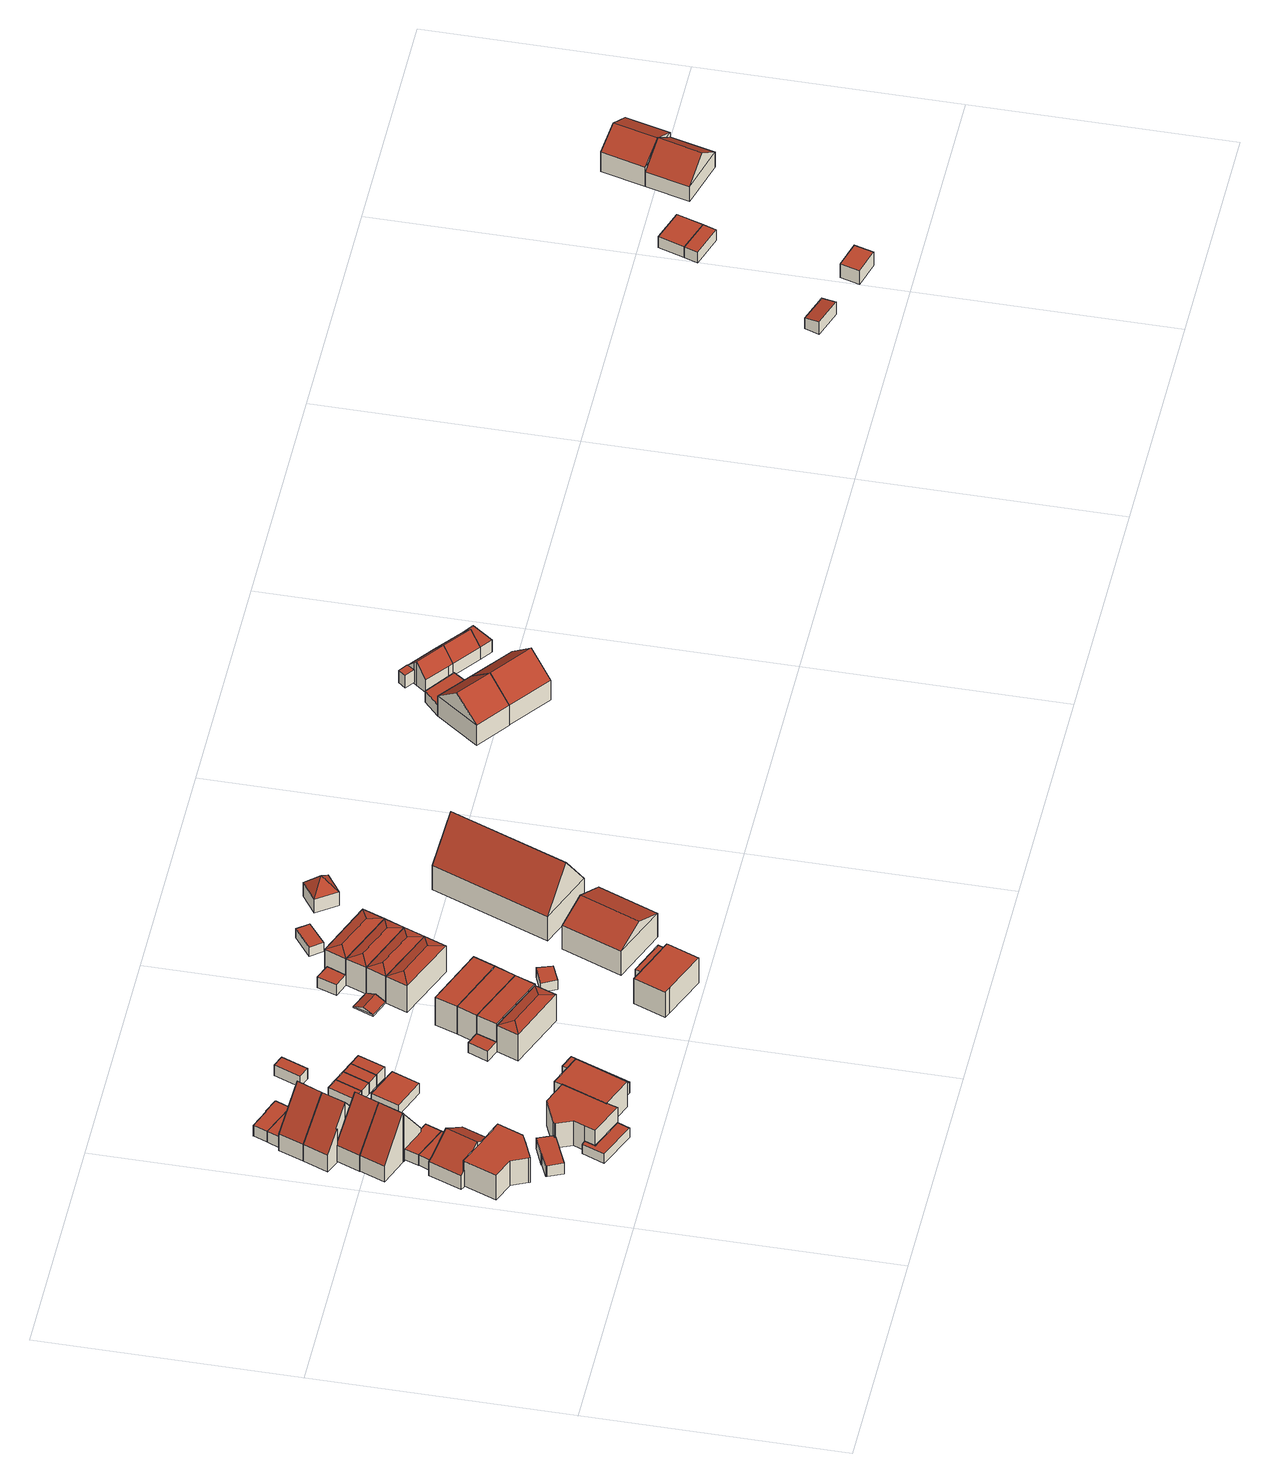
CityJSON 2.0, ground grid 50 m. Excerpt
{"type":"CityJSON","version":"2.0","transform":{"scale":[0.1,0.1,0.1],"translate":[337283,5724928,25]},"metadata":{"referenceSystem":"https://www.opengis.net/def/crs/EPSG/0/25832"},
"CityObjects":{
"building1":{"type":"Building","attributes":{"Geometrietyp2DReferenz":"3000","Gemeindeschluessel":"05170048","function":"31001_1010","roofType":"1000","measuredHeight":6.02},"address":[{"country":"Germany","locality":"Wesel","thoroughfareNumber":"20","thoroughfareName":"Lippeblick"}],"geometry":[{"type":"Solid","lod":"2","boundaries":[[[[0,1,2,3]],[[4,5,1,0]],[[6,7,5,4]],[[8,9,7,6]],[[10,11,9,8]],[[12,13,11,10]],[[14,15,13,12]],[[16,17,15,14]],[[18,19,17,16]],[[20,21,19,18]],[[3,2,21,20]],[[18,16,14,12,10,8,6,4,0,3,20]],[[1,5,7,9,11,13,15,17,19,21,2]]]],"semantics":{"surfaces":[{"type":"WallSurface"},{"type":"RoofSurface"},{"type":"GroundSurface"}],"values":[[0,0,0,0,0,0,0,0,0,0,0,1,2]]}}]},
"building2":{"type":"Building","attributes":{"Geometrietyp2DReferenz":"3000","Gemeindeschluessel":"05170048","function":"31001_2463","roofType":"1000","measuredHeight":2.65},"address":[{"country":"Germany","locality":"Wesel","thoroughfareNumber":"22","thoroughfareName":"Lippeblick"}],"geometry":[{"type":"Solid","lod":"2","boundaries":[[[[22,23,24,25]],[[26,27,23,22]],[[28,29,27,26]],[[30,31,29,28]],[[32,33,31,30]],[[34,35,33,32]],[[36,37,35,34]],[[38,39,37,36]],[[25,24,39,38]],[[36,34,32,30,28,26,22,25,38]],[[23,27,29,31,33,35,37,39,24]]]],"semantics":{"surfaces":[{"type":"WallSurface"},{"type":"RoofSurface"},{"type":"GroundSurface"}],"values":[[0,0,0,0,0,0,0,0,0,1,2]]}}]},
"building3":{"type":"Building","attributes":{"Geometrietyp2DReferenz":"3000","Gemeindeschluessel":"05170048","function":"31001_1010","roofType":"3100","measuredHeight":7.24},"address":[{"country":"Germany","locality":"Wesel","thoroughfareNumber":"18","thoroughfareName":"Lippeblick"}],"geometry":[{"type":"Solid","lod":"2","boundaries":[[[[40,41,42,43]],[[44,45,41,40]],[[46,47,45,44]],[[48,49,47,46]],[[50,51,49,48]],[[52,53,51,50]],[[54,55,53,52]],[[56,57,55,54]],[[58,59,57,56]],[[60,61,59,58]],[[43,42,61,60]],[[60,58,56,54,52,43]],[[50,48,46,44,40,43,52]],[[41,45,47,49,51,53,55,57,59,61,42]]]],"semantics":{"surfaces":[{"type":"WallSurface"},{"type":"RoofSurface"},{"type":"GroundSurface"}],"values":[[0,0,0,0,0,0,0,0,0,0,0,1,1,2]]}}]},
"building4":{"type":"Building","attributes":{"Geometrietyp2DReferenz":"3000","Gemeindeschluessel":"05170048","function":"31001_1010","roofType":"1000","measuredHeight":2.29},"address":[{"country":"Germany","locality":"Wesel","thoroughfareNumber":"22","thoroughfareName":"Lippeblick"}],"geometry":[{"type":"Solid","lod":"2","boundaries":[[[[62,63,64,65]],[[66,67,63,62]],[[68,69,67,66]],[[70,71,69,68]],[[72,73,71,70]],[[65,64,73,72]],[[70,68,66,62,65,72]],[[63,67,69,71,73,64]]]],"semantics":{"surfaces":[{"type":"WallSurface"},{"type":"RoofSurface"},{"type":"GroundSurface"}],"values":[[0,0,0,0,0,0,1,2]]}}]},
"building5":{"type":"Building","attributes":{"Geometrietyp2DReferenz":"3000","Gemeindeschluessel":"05170048","function":"31001_2463","roofType":"1000","measuredHeight":2.58},"address":[{"country":"Germany","locality":"Wesel","thoroughfareNumber":"18","thoroughfareName":"Lippeblick"}],"geometry":[{"type":"Solid","lod":"2","boundaries":[[[[74,75,76,77]],[[78,79,75,74]],[[80,81,79,78]],[[77,76,81,80]],[[78,74,77,80]],[[75,79,81,76]]]],"semantics":{"surfaces":[{"type":"WallSurface"},{"type":"RoofSurface"},{"type":"GroundSurface"}],"values":[[0,0,0,0,1,2]]}}]},
"building6":{"type":"Building","attributes":{"Geometrietyp2DReferenz":"3000","Gemeindeschluessel":"05170048","function":"31001_1010","roofType":"3100","measuredHeight":12.1},"address":[{"country":"Germany","locality":"Wesel","thoroughfareNumber":"16","thoroughfareName":"Lippeblick"}],"geometry":[{"type":"Solid","lod":"2","boundaries":[[[[82,83,84,85]],[[86,87,83,82]],[[88,89,87,86]],[[90,91,89,88]],[[92,93,91,90]],[[94,95,93,92]],[[96,97,95,94]],[[85,84,97,96]],[[86,82,85,88]],[[96,94,92,90,88,85]],[[83,87,89,91,93,95,97,84]]]],"semantics":{"surfaces":[{"type":"WallSurface"},{"type":"RoofSurface"},{"type":"GroundSurface"}],"values":[[0,0,0,0,0,0,0,0,1,1,2]]}}]},
"building7":{"type":"Building","attributes":{"Geometrietyp2DReferenz":"3000","Gemeindeschluessel":"05170048","function":"31001_2463","roofType":"1000","measuredHeight":2.68},"address":[{"country":"Germany","locality":"Wesel","thoroughfareNumber":"16","thoroughfareName":"Lippeblick"}],"geometry":[{"type":"Solid","lod":"2","boundaries":[[[[98,99,100,101]],[[102,103,99,98]],[[104,105,103,102]],[[74,106,105,104]],[[77,107,106,74]],[[101,100,107,77]],[[74,104,102,98,101,77]],[[99,103,105,106,107,100]]]],"semantics":{"surfaces":[{"type":"WallSurface"},{"type":"RoofSurface"},{"type":"GroundSurface"}],"values":[[0,0,0,0,0,0,1,2]]}}]},
"building8":{"type":"Building","attributes":{"Geometrietyp2DReferenz":"3000","Gemeindeschluessel":"05170048","function":"31001_1010","roofType":"1000","measuredHeight":6.06},"address":[{"country":"Germany","locality":"Wesel","thoroughfareNumber":"22","thoroughfareName":"Lippeblick"}],"geometry":[{"type":"Solid","lod":"2","boundaries":[[[[108,109,110,111]],[[112,113,109,108]],[[114,115,113,112]],[[116,117,115,114]],[[118,119,117,116]],[[120,121,119,118]],[[122,63,121,120]],[[123,64,63,122]],[[124,73,64,123]],[[125,126,73,124]],[[127,128,126,125]],[[111,110,128,127]],[[125,124,123,122,120,118,116,114,112,108,111,127]],[[109,113,115,117,119,121,63,64,73,126,128,110]]]],"semantics":{"surfaces":[{"type":"WallSurface"},{"type":"RoofSurface"},{"type":"GroundSurface"}],"values":[[0,0,0,0,0,0,0,0,0,0,0,0,1,2]]}}]},
"building9":{"type":"Building","attributes":{"Geometrietyp2DReferenz":"3000","Gemeindeschluessel":"05170048","function":"31001_1010","roofType":"3100","measuredHeight":12.18},"address":[{"country":"Germany","locality":"Wesel","thoroughfareNumber":"14","thoroughfareName":"Lippeblick"}],"geometry":[{"type":"Solid","lod":"2","boundaries":[[[[86,129,130,88]],[[131,132,129,86]],[[133,134,132,131]],[[135,136,134,133]],[[137,138,136,135]],[[139,140,138,137]],[[141,142,140,139]],[[90,143,142,141]],[[88,130,143,90]],[[133,131,86,88,135]],[[90,141,139,137,135,88]],[[129,132,134,136,138,140,142,143,130]]]],"semantics":{"surfaces":[{"type":"WallSurface"},{"type":"RoofSurface"},{"type":"GroundSurface"}],"values":[[0,0,0,0,0,0,0,0,0,1,1,2]]}}]},
"building10":{"type":"Building","attributes":{"Geometrietyp2DReferenz":"3000","Gemeindeschluessel":"05170048","function":"31001_1010","roofType":"3100","measuredHeight":12.06},"address":[{"country":"Germany","locality":"Wesel","thoroughfareNumber":"12","thoroughfareName":"Lippeblick"}],"geometry":[{"type":"Solid","lod":"2","boundaries":[[[[144,145,146,147]],[[148,149,145,144]],[[150,151,149,148]],[[152,153,151,150]],[[154,155,153,152]],[[156,157,155,154]],[[158,159,157,156]],[[160,161,159,158]],[[147,146,161,160]],[[148,144,147,160,158,150]],[[156,154,152,150,158]],[[145,149,151,153,155,157,159,161,146]]]],"semantics":{"surfaces":[{"type":"WallSurface"},{"type":"RoofSurface"},{"type":"GroundSurface"}],"values":[[0,0,0,0,0,0,0,0,0,1,1,2]]}}]},
"building11":{"type":"Building","attributes":{"Geometrietyp2DReferenz":"3000","Gemeindeschluessel":"05170048","function":"31001_1010","roofType":"3100","measuredHeight":12.04},"address":[{"country":"Germany","locality":"Wesel","thoroughfareNumber":"10","thoroughfareName":"Lippeblick"}],"geometry":[{"type":"Solid","lod":"2","boundaries":[[[[148,149,151,150]],[[162,163,149,148]],[[164,165,163,162]],[[166,167,165,164]],[[168,169,167,166]],[[170,171,169,168]],[[152,153,171,170]],[[150,151,153,152]],[[164,162,148,150,166]],[[152,170,168,166,150]],[[149,163,165,167,169,171,153,151]]]],"semantics":{"surfaces":[{"type":"WallSurface"},{"type":"RoofSurface"},{"type":"GroundSurface"}],"values":[[0,0,0,0,0,0,0,0,1,1,2]]}}]},
"building12":{"type":"Building","attributes":{"Geometrietyp2DReferenz":"3000","Gemeindeschluessel":"05170048","function":"31001_2463","roofType":"1000","measuredHeight":2.58},"address":[{"country":"Germany","locality":"Wesel","thoroughfareNumber":"10","thoroughfareName":"Lippeblick"}],"geometry":[{"type":"Solid","lod":"2","boundaries":[[[[172,173,174,175]],[[176,169,173,172]],[[177,165,169,176]],[[175,174,165,177]],[[176,172,175,177]],[[173,169,165,174]]]],"semantics":{"surfaces":[{"type":"WallSurface"},{"type":"RoofSurface"},{"type":"GroundSurface"}],"values":[[0,0,0,0,1,2]]}}]},
"building13":{"type":"Building","attributes":{"Geometrietyp2DReferenz":"3000","Gemeindeschluessel":"05170048","function":"31001_1010","roofType":"1000","measuredHeight":6.12},"address":[{"country":"Germany","locality":"Wesel","thoroughfareNumber":"24","thoroughfareName":"Lippeblick"}],"geometry":[{"type":"Solid","lod":"2","boundaries":[[[[178,117,119,179]],[[180,115,117,178]],[[181,182,115,180]],[[183,184,182,181]],[[185,186,184,183]],[[187,188,186,185]],[[189,190,188,187]],[[191,121,190,189]],[[179,119,121,191]],[[189,187,185,183,181,180,178,179,191]],[[117,115,182,184,186,188,190,121,119]]]],"semantics":{"surfaces":[{"type":"WallSurface"},{"type":"RoofSurface"},{"type":"GroundSurface"}],"values":[[0,0,0,0,0,0,0,0,0,1,2]]}}]},
"building14":{"type":"Building","attributes":{"Geometrietyp2DReferenz":"3000","Gemeindeschluessel":"05170048","function":"31001_2463","roofType":"1000","measuredHeight":2.57},"address":[{"country":"Germany","locality":"Wesel","thoroughfareNumber":"8","thoroughfareName":"Lippeblick"}],"geometry":[{"type":"Solid","lod":"2","boundaries":[[[[192,193,194,195]],[[196,197,193,192]],[[198,199,197,196]],[[200,201,199,198]],[[202,203,201,200]],[[172,173,203,202]],[[175,174,173,172]],[[195,194,174,175]],[[172,202,200,198,196,192,195,175]],[[193,197,199,201,203,173,174,194]]]],"semantics":{"surfaces":[{"type":"WallSurface"},{"type":"RoofSurface"},{"type":"GroundSurface"}],"values":[[0,0,0,0,0,0,0,0,1,2]]}}]},
"building15":{"type":"Building","attributes":{"Geometrietyp2DReferenz":"3000","Gemeindeschluessel":"05170048","function":"31001_2463","roofType":"1000","measuredHeight":2.71},"address":[{"country":"Germany","locality":"Wesel","thoroughfareNumber":"24","thoroughfareName":"Lippeblick"}],"geometry":[{"type":"Solid","lod":"2","boundaries":[[[[204,205,206,207]],[[208,209,205,204]],[[210,211,209,208]],[[207,206,211,210]],[[208,204,207,210]],[[205,209,211,206]]]],"semantics":{"surfaces":[{"type":"WallSurface"},{"type":"RoofSurface"},{"type":"GroundSurface"}],"values":[[0,0,0,0,1,2]]}}]},
"building16":{"type":"Building","attributes":{"Geometrietyp2DReferenz":"3000","Gemeindeschluessel":"05170048","function":"51009_1610","roofType":"1000","measuredHeight":2.36},"geometry":[{"type":"Solid","lod":"2","boundaries":[[[[212,213,214,215]],[[216,217,213,212]],[[218,219,217,216]],[[215,214,219,218]],[[216,212,215,218]],[[213,217,219,214]]]],"semantics":{"surfaces":[{"type":"WallSurface"},{"type":"RoofSurface"},{"type":"GroundSurface"}],"values":[[0,0,0,0,1,2]]}}]},
"building17":{"type":"Building","attributes":{"Geometrietyp2DReferenz":"3000","Gemeindeschluessel":"05170048","function":"31001_2463","roofType":"1000","measuredHeight":2.8},"geometry":[{"type":"Solid","lod":"2","boundaries":[[[[220,221,222,223]],[[224,225,221,220]],[[226,227,225,224]],[[228,229,227,226]],[[223,222,229,228]],[[226,224,220,223,228]],[[221,225,227,229,222]]]],"semantics":{"surfaces":[{"type":"WallSurface"},{"type":"RoofSurface"},{"type":"GroundSurface"}],"values":[[0,0,0,0,0,1,2]]}}]},
"building18":{"type":"Building","attributes":{"Geometrietyp2DReferenz":"3000","Gemeindeschluessel":"05170048","function":"51009_1611","roofType":"1000","measuredHeight":2.77},"geometry":[{"type":"Solid","lod":"2","boundaries":[[[[204,230,231,232]],[[207,233,230,204]],[[234,235,233,207]],[[236,237,235,234]],[[232,231,237,236]],[[234,207,204,232,236]],[[230,233,235,237,231]]]],"semantics":{"surfaces":[{"type":"WallSurface"},{"type":"RoofSurface"},{"type":"GroundSurface"}],"values":[[0,0,0,0,0,1,2]]}}]},
"building19":{"type":"Building","attributes":{"Geometrietyp2DReferenz":"3000","Gemeindeschluessel":"05170048","function":"31001_2463","roofType":"1000","measuredHeight":2.78},"geometry":[{"type":"Solid","lod":"2","boundaries":[[[[238,239,240,224]],[[241,242,239,238]],[[226,243,242,241]],[[224,240,243,226]],[[241,238,224,226]],[[239,242,243,240]]]],"semantics":{"surfaces":[{"type":"WallSurface"},{"type":"RoofSurface"},{"type":"GroundSurface"}],"values":[[0,0,0,0,1,2]]}}]},
"building20":{"type":"Building","attributes":{"Geometrietyp2DReferenz":"3000","Gemeindeschluessel":"05170048","function":"31001_2463","roofType":"1000","measuredHeight":2.76},"geometry":[{"type":"Solid","lod":"2","boundaries":[[[[244,245,239,238]],[[246,247,245,244]],[[241,242,247,246]],[[238,239,242,241]],[[246,244,238,241]],[[245,247,242,239]]]],"semantics":{"surfaces":[{"type":"WallSurface"},{"type":"RoofSurface"},{"type":"GroundSurface"}],"values":[[0,0,0,0,1,2]]}}]},
"building21":{"type":"Building","attributes":{"Geometrietyp2DReferenz":"3000","Gemeindeschluessel":"05170048","function":"31001_2463","roofType":"1000","measuredHeight":2.75},"geometry":[{"type":"Solid","lod":"2","boundaries":[[[[248,249,245,244]],[[250,251,249,248]],[[246,247,251,250]],[[244,245,247,246]],[[250,248,244,246]],[[249,251,247,245]]]],"semantics":{"surfaces":[{"type":"WallSurface"},{"type":"RoofSurface"},{"type":"GroundSurface"}],"values":[[0,0,0,0,1,2]]}}]},
"building22":{"type":"Building","attributes":{"Geometrietyp2DReferenz":"3000","Gemeindeschluessel":"05170048","function":"31001_2463","roofType":"1000","measuredHeight":2.64},"geometry":[{"type":"Solid","lod":"2","boundaries":[[[[252,253,254,255]],[[256,257,253,252]],[[258,259,257,256]],[[255,254,259,258]],[[256,252,255,258]],[[253,257,259,254]]]],"semantics":{"surfaces":[{"type":"WallSurface"},{"type":"RoofSurface"},{"type":"GroundSurface"}],"values":[[0,0,0,0,1,2]]}}]},
"building23":{"type":"Building","attributes":{"Geometrietyp2DReferenz":"3000","Gemeindeschluessel":"05170048","function":"51009_1610","roofType":"1000","measuredHeight":2.45},"geometry":[{"type":"Solid","lod":"2","boundaries":[[[[260,261,262,263]],[[264,265,261,260]],[[266,267,265,264]],[[263,262,267,266]],[[264,260,263,266]],[[261,265,267,262]]]],"semantics":{"surfaces":[{"type":"WallSurface"},{"type":"RoofSurface"},{"type":"GroundSurface"}],"values":[[0,0,0,0,1,2]]}}]},
"building24":{"type":"Building","attributes":{"Geometrietyp2DReferenz":"3000","Gemeindeschluessel":"05170048","function":"31001_1010","roofType":"3200","measuredHeight":7.09},"address":[{"country":"Germany","locality":"Wesel","thoroughfareNumber":"1","thoroughfareName":"Lippeblick"}],"geometry":[{"type":"Solid","lod":"2","boundaries":[[[[268,269,270,271]],[[272,273,269,268]],[[274,275,273,272]],[[271,270,275,274]],[[268,276,272]],[[274,277,271]],[[271,277,276,268]],[[272,276,277,274]],[[269,273,275,270]]]],"semantics":{"surfaces":[{"type":"WallSurface"},{"type":"RoofSurface"},{"type":"GroundSurface"}],"values":[[0,0,0,0,1,1,1,1,2]]}}]},
"building25":{"type":"Building","attributes":{"Geometrietyp2DReferenz":"3000","Gemeindeschluessel":"05170048","function":"31001_1010","roofType":"1000","measuredHeight":6.75},"address":[{"country":"Germany","locality":"Wesel","thoroughfareNumber":"3","thoroughfareName":"Lippeblick"}],"geometry":[{"type":"Solid","lod":"2","boundaries":[[[[278,279,280,281]],[[282,275,279,278]],[[283,273,275,282]],[[281,280,273,283]],[[282,278,281,283]],[[279,275,273,280]]]],"semantics":{"surfaces":[{"type":"WallSurface"},{"type":"RoofSurface"},{"type":"GroundSurface"}],"values":[[0,0,0,0,1,2]]}}]},
"building26":{"type":"Building","attributes":{"Geometrietyp2DReferenz":"3000","Gemeindeschluessel":"05170048","function":"31001_1010","roofType":"1000","measuredHeight":6.78},"address":[{"country":"Germany","locality":"Wesel","thoroughfareNumber":"5","thoroughfareName":"Lippeblick"}],"geometry":[{"type":"Solid","lod":"2","boundaries":[[[[284,285,286,287]],[[278,279,285,284]],[[281,280,279,278]],[[287,286,280,281]],[[278,284,287,281]],[[285,279,280,286]]]],"semantics":{"surfaces":[{"type":"WallSurface"},{"type":"RoofSurface"},{"type":"GroundSurface"}],"values":[[0,0,0,0,1,2]]}}]},
"building27":{"type":"Building","attributes":{"Geometrietyp2DReferenz":"3000","Gemeindeschluessel":"05170048","function":"31001_1010","roofType":"1000","measuredHeight":6.07},"address":[{"country":"Germany","locality":"Wesel","thoroughfareNumber":"32","thoroughfareName":"Lippeblick"}],"geometry":[{"type":"Solid","lod":"2","boundaries":[[[[288,289,290,291]],[[292,293,289,288]],[[294,295,293,292]],[[296,297,295,294]],[[298,299,297,296]],[[300,301,299,298]],[[291,290,301,300]],[[298,296,294,292,288,291,300]],[[289,293,295,297,299,301,290]]]],"semantics":{"surfaces":[{"type":"WallSurface"},{"type":"RoofSurface"},{"type":"GroundSurface"}],"values":[[0,0,0,0,0,0,0,1,2]]}}]},
"building28":{"type":"Building","attributes":{"Geometrietyp2DReferenz":"3000","Gemeindeschluessel":"05170048","function":"31001_1010","roofType":"1000","measuredHeight":6.76},"address":[{"country":"Germany","locality":"Wesel","thoroughfareNumber":"7","thoroughfareName":"Lippeblick"}],"geometry":[{"type":"Solid","lod":"2","boundaries":[[[[302,303,304,305]],[[284,285,303,302]],[[287,286,285,284]],[[305,304,286,287]],[[284,302,305,287]],[[303,285,286,304]]]],"semantics":{"surfaces":[{"type":"WallSurface"},{"type":"RoofSurface"},{"type":"GroundSurface"}],"values":[[0,0,0,0,1,2]]}}]},
"building29":{"type":"Building","attributes":{"Geometrietyp2DReferenz":"3000","Gemeindeschluessel":"05170048","function":"51009_1610","roofType":"3100","measuredHeight":1.04},"geometry":[{"type":"Solid","lod":"2","boundaries":[[[[306,307,308,309]],[[310,311,307,306]],[[312,313,311,310]],[[309,308,313,312]],[[306,314,310]],[[312,315,309]],[[309,315,314,306]],[[310,314,315,312]],[[307,311,313,308]]]],"semantics":{"surfaces":[{"type":"WallSurface"},{"type":"RoofSurface"},{"type":"GroundSurface"}],"values":[[0,0,0,0,0,0,1,1,2]]}}]},
"building30":{"type":"Building","attributes":{"Geometrietyp2DReferenz":"3000","Gemeindeschluessel":"05170048","function":"51009_1611","roofType":"1000","measuredHeight":2.32},"geometry":[{"type":"Solid","lod":"2","boundaries":[[[[316,317,318,319]],[[320,321,317,316]],[[322,323,321,320]],[[319,318,323,322]],[[320,316,319,322]],[[317,321,323,318]]]],"semantics":{"surfaces":[{"type":"WallSurface"},{"type":"RoofSurface"},{"type":"GroundSurface"}],"values":[[0,0,0,0,1,2]]}}]},
"building31":{"type":"Building","attributes":{"Geometrietyp2DReferenz":"3000","Gemeindeschluessel":"05170048","function":"31001_2463","roofType":"1000","measuredHeight":2.83},"address":[{"country":"Germany","locality":"Wesel","thoroughfareNumber":"32","thoroughfareName":"Lippeblick"}],"geometry":[{"type":"Solid","lod":"2","boundaries":[[[[324,325,326,327]],[[328,329,325,324]],[[330,331,329,328]],[[332,333,331,330]],[[334,335,333,332]],[[327,326,335,334]],[[332,330,328,324,327,334]],[[325,329,331,333,335,326]]]],"semantics":{"surfaces":[{"type":"WallSurface"},{"type":"RoofSurface"},{"type":"GroundSurface"}],"values":[[0,0,0,0,0,0,1,2]]}}]},
"building32":{"type":"Building","attributes":{"Geometrietyp2DReferenz":"3000","Gemeindeschluessel":"05170048","function":"31001_1010","roofType":"3200","measuredHeight":7.07},"address":[{"country":"Germany","locality":"Wesel","thoroughfareNumber":"9","thoroughfareName":"Lippeblick"}],"geometry":[{"type":"Solid","lod":"2","boundaries":[[[[336,337,338,339]],[[340,341,337,336]],[[342,343,341,340]],[[339,338,343,342]],[[336,344,340]],[[342,345,339]],[[339,345,344,336]],[[340,344,345,342]],[[337,341,343,338]]]],"semantics":{"surfaces":[{"type":"WallSurface"},{"type":"RoofSurface"},{"type":"GroundSurface"}],"values":[[0,0,0,0,1,1,1,1,2]]}}]},
"building33":{"type":"Building","attributes":{"Geometrietyp2DReferenz":"3000","Gemeindeschluessel":"05170048","function":"51009_1610","roofType":"1000","measuredHeight":2.58},"geometry":[{"type":"Solid","lod":"2","boundaries":[[[[346,347,348,349]],[[350,351,347,346]],[[352,353,351,350]],[[349,348,353,352]],[[350,346,349,352]],[[347,351,353,348]]]],"semantics":{"surfaces":[{"type":"WallSurface"},{"type":"RoofSurface"},{"type":"GroundSurface"}],"values":[[0,0,0,0,1,2]]}}]},
"building34":{"type":"Building","attributes":{"Geometrietyp2DReferenz":"3000","Gemeindeschluessel":"05170048","function":"31001_1010","roofType":"3200","measuredHeight":7.04},"address":[{"country":"Germany","locality":"Wesel","thoroughfareNumber":"11","thoroughfareName":"Lippeblick"}],"geometry":[{"type":"Solid","lod":"2","boundaries":[[[[354,355,356,357]],[[342,343,355,354]],[[340,341,343,342]],[[357,356,341,340]],[[354,358,342]],[[340,359,357]],[[357,359,358,354]],[[342,358,359,340]],[[355,343,341,356]]]],"semantics":{"surfaces":[{"type":"WallSurface"},{"type":"RoofSurface"},{"type":"GroundSurface"}],"values":[[0,0,0,0,1,1,1,1,2]]}}]},
"building35":{"type":"Building","attributes":{"Geometrietyp2DReferenz":"3000","Gemeindeschluessel":"05170048","function":"31001_1010","roofType":"3200","measuredHeight":7.08},"address":[{"country":"Germany","locality":"Wesel","thoroughfareNumber":"13","thoroughfareName":"Lippeblick"}],"geometry":[{"type":"Solid","lod":"2","boundaries":[[[[360,361,362,363]],[[354,355,361,360]],[[357,356,355,354]],[[363,362,356,357]],[[360,364,354]],[[357,365,363]],[[363,365,364,360]],[[354,364,365,357]],[[361,355,356,362]]]],"semantics":{"surfaces":[{"type":"WallSurface"},{"type":"RoofSurface"},{"type":"GroundSurface"}],"values":[[0,0,0,0,1,1,1,1,2]]}}]},
"building36":{"type":"Building","attributes":{"Geometrietyp2DReferenz":"3000","Gemeindeschluessel":"05170048","function":"31001_1010","roofType":"3100","measuredHeight":8.42},"address":[{"country":"Germany","locality":"Wesel","thoroughfareNumber":"34","thoroughfareName":"Lippeblick"}],"geometry":[{"type":"Solid","lod":"2","boundaries":[[[[366,367,368,369]],[[370,371,367,366]],[[372,373,371,370]],[[369,368,373,372]],[[366,374,370]],[[372,375,369]],[[369,375,374,366]],[[370,374,375,372]],[[367,371,373,368]]]],"semantics":{"surfaces":[{"type":"WallSurface"},{"type":"RoofSurface"},{"type":"GroundSurface"}],"values":[[0,0,0,0,0,0,1,1,2]]}}]},
"building37":{"type":"Building","attributes":{"Geometrietyp2DReferenz":"3000","Gemeindeschluessel":"05170048","function":"31001_1010","roofType":"3200","measuredHeight":7.15},"address":[{"country":"Germany","locality":"Wesel","thoroughfareNumber":"15","thoroughfareName":"Lippeblick"}],"geometry":[{"type":"Solid","lod":"2","boundaries":[[[[376,377,378,379]],[[360,380,377,376]],[[363,347,380,360]],[[379,378,347,363]],[[376,381,360]],[[363,382,379]],[[379,382,381,376]],[[360,381,382,363]],[[377,380,347,378]]]],"semantics":{"surfaces":[{"type":"WallSurface"},{"type":"RoofSurface"},{"type":"GroundSurface"}],"values":[[0,0,0,0,1,1,1,1,2]]}}]},
"building38":{"type":"Building","attributes":{"Geometrietyp2DReferenz":"3000","Gemeindeschluessel":"05170048","function":"31001_2463","roofType":"1000","measuredHeight":2.27},"geometry":[{"type":"Solid","lod":"2","boundaries":[[[[383,384,385,386]],[[387,388,384,383]],[[389,390,388,387]],[[386,385,390,389]],[[387,383,386,389]],[[384,388,390,385]]]],"semantics":{"surfaces":[{"type":"WallSurface"},{"type":"RoofSurface"},{"type":"GroundSurface"}],"values":[[0,0,0,0,1,2]]}}]},
"building39":{"type":"Building","attributes":{"Geometrietyp2DReferenz":"3000","Gemeindeschluessel":"05170048","function":"31001_1010","roofType":"3100","measuredHeight":14.41},"address":[{"country":"Germany","locality":"Wesel","thoroughfareNumber":"36","thoroughfareName":"Lippeblick"},{"country":"Germany","locality":"Wesel","thoroughfareNumber":"38","thoroughfareName":"Lippeblick"}],"geometry":[{"type":"Solid","lod":"2","boundaries":[[[[391,392,393,394]],[[395,396,392,391]],[[397,398,396,395]],[[394,393,398,397]],[[391,399,395]],[[397,400,394]],[[394,400,399,391]],[[395,399,400,397]],[[392,396,398,393]]]],"semantics":{"surfaces":[{"type":"WallSurface"},{"type":"RoofSurface"},{"type":"GroundSurface"}],"values":[[0,0,0,0,0,0,1,1,2]]}}]},
"building40":{"type":"Building","attributes":{"Geometrietyp2DReferenz":"3000","Gemeindeschluessel":"05170048","function":"31001_2520","roofType":"3500","measuredHeight":6.13},"geometry":[{"type":"Solid","lod":"2","boundaries":[[[[401,402,403,404]],[[405,406,402,401]],[[407,408,406,405]],[[404,403,408,407]],[[404,409,401]],[[401,409,405]],[[405,409,407]],[[407,409,404]],[[402,406,408,403]]]],"semantics":{"surfaces":[{"type":"WallSurface"},{"type":"RoofSurface"},{"type":"GroundSurface"}],"values":[[0,0,0,0,1,1,1,1,2]]}}]},
"building41":{"type":"Building","attributes":{"Geometrietyp2DReferenz":"3000","Gemeindeschluessel":"05170048","function":"31001_1010","roofType":"3100","measuredHeight":9.17},"address":[{"country":"Germany","locality":"Wesel","thoroughfareNumber":"179","thoroughfareName":"Brunnenstraße"}],"geometry":[{"type":"Solid","lod":"2","boundaries":[[[[410,411,412,413]],[[414,415,411,410]],[[416,417,415,414]],[[413,412,417,416]],[[410,418,414]],[[416,419,413]],[[413,419,418,410]],[[414,418,419,416]],[[411,415,417,412]]]],"semantics":{"surfaces":[{"type":"WallSurface"},{"type":"RoofSurface"},{"type":"GroundSurface"}],"values":[[0,0,0,0,0,0,1,1,2]]}}]},
"building42":{"type":"Building","attributes":{"Geometrietyp2DReferenz":"3000","Gemeindeschluessel":"05170048","function":"31001_1010","roofType":"3100","measuredHeight":9.13},"address":[{"country":"Germany","locality":"Wesel","thoroughfareNumber":"181","thoroughfareName":"Brunnenstraße"}],"geometry":[{"type":"Solid","lod":"2","boundaries":[[[[420,421,422,410]],[[423,424,421,420]],[[414,425,424,423]],[[410,422,425,414]],[[420,426,423]],[[414,418,410]],[[410,418,426,420]],[[423,426,418,414]],[[421,424,425,422]]]],"semantics":{"surfaces":[{"type":"WallSurface"},{"type":"RoofSurface"},{"type":"GroundSurface"}],"values":[[0,0,0,0,0,0,1,1,2]]}}]},
"building43":{"type":"Building","attributes":{"Geometrietyp2DReferenz":"3000","Gemeindeschluessel":"05170048","function":"51009_1610","roofType":"1000","measuredHeight":2.68},"geometry":[{"type":"Solid","lod":"2","boundaries":[[[[427,411,428,429]],[[430,412,411,427]],[[431,432,412,430]],[[429,428,432,431]],[[430,427,429,431]],[[411,412,432,428]]]],"semantics":{"surfaces":[{"type":"WallSurface"},{"type":"RoofSurface"},{"type":"GroundSurface"}],"values":[[0,0,0,0,1,2]]}}]},
"building44":{"type":"Building","attributes":{"Geometrietyp2DReferenz":"3000","Gemeindeschluessel":"05170048","function":"31001_2723","roofType":"9999","measuredHeight":3},"address":[{"country":"Germany","locality":"Wesel","thoroughfareNumber":"179","thoroughfareName":"Brunnenstraße"}],"geometry":[{"type":"Solid","lod":"2","boundaries":[[[[433,434,435,436]],[[434,437,438,435]],[[433,439,437,434]],[[436,440,439,433]],[[435,438,440,436]],[[437,439,440,438]]]],"semantics":{"surfaces":[{"type":"RoofSurface"},{"type":"WallSurface"},{"type":"GroundSurface"}],"values":[[0,1,1,1,1,2]]}}]},
"building45":{"type":"Building","attributes":{"Geometrietyp2DReferenz":"3000","Gemeindeschluessel":"05170048","function":"31001_2723","roofType":"3100","measuredHeight":5.64},"address":[{"country":"Germany","locality":"Wesel","thoroughfareNumber":"179","thoroughfareName":"Brunnenstraße"}],"geometry":[{"type":"Solid","lod":"2","boundaries":[[[[441,442,443,444]],[[445,446,442,441]],[[447,448,446,445]],[[449,450,448,447]],[[451,452,450,449]],[[453,454,452,451]],[[455,456,454,453]],[[444,443,456,455]],[[444,455,453,451,441]],[[449,447,445,441,451]],[[442,446,448,450,452,454,456,443]]]],"semantics":{"surfaces":[{"type":"WallSurface"},{"type":"RoofSurface"},{"type":"GroundSurface"}],"values":[[0,0,0,0,0,0,0,0,1,1,2]]}}]},
"building46":{"type":"Building","attributes":{"Geometrietyp2DReferenz":"3000","Gemeindeschluessel":"05170048","function":"31001_2723","roofType":"3100","measuredHeight":5.59},"address":[{"country":"Germany","locality":"Wesel","thoroughfareNumber":"181","thoroughfareName":"Brunnenstraße"}],"geometry":[{"type":"Solid","lod":"2","boundaries":[[[[457,458,459,449]],[[460,461,458,457]],[[453,462,461,460]],[[449,459,462,453]],[[457,463,460]],[[453,451,449]],[[449,451,463,457]],[[460,463,451,453]],[[458,461,462,459]]]],"semantics":{"surfaces":[{"type":"WallSurface"},{"type":"RoofSurface"},{"type":"GroundSurface"}],"values":[[0,0,0,0,0,0,1,1,2]]}}]},
"building47":{"type":"Building","attributes":{"Geometrietyp2DReferenz":"3000","Gemeindeschluessel":"05170048","function":"31001_2463","roofType":"1000","measuredHeight":2.95},"address":[{"country":"Germany","locality":"Wesel","thoroughfareNumber":"181","thoroughfareName":"Brunnenstraße"}],"geometry":[{"type":"Solid","lod":"2","boundaries":[[[[464,465,458,457]],[[466,467,465,464]],[[460,461,467,466]],[[457,458,461,460]],[[466,464,457,460]],[[465,467,461,458]]]],"semantics":{"surfaces":[{"type":"WallSurface"},{"type":"RoofSurface"},{"type":"GroundSurface"}],"values":[[0,0,0,0,1,2]]}}]},
"building48":{"type":"Building","attributes":{"Geometrietyp2DReferenz":"3000","Gemeindeschluessel":"05170048","function":"31001_2723","roofType":"2100","measuredHeight":3.09},"address":[{"country":"Germany","locality":"Wesel","thoroughfareNumber":"102","thoroughfareName":"In der Luft"}],"geometry":[{"type":"Solid","lod":"2","boundaries":[[[[468,469,470,471]],[[472,473,469,468]],[[474,475,473,472]],[[471,470,475,474]],[[472,468,471,474]],[[469,473,475,470]]]],"semantics":{"surfaces":[{"type":"WallSurface"},{"type":"RoofSurface"},{"type":"GroundSurface"}],"values":[[0,0,0,0,1,2]]}}]},
"building49":{"type":"Building","attributes":{"Geometrietyp2DReferenz":"3000","Gemeindeschluessel":"05170048","function":"51009_1611","roofType":"1000","measuredHeight":3.35},"geometry":[{"type":"Solid","lod":"2","boundaries":[[[[476,477,478,479]],[[480,481,477,476]],[[482,483,481,480]],[[479,478,483,482]],[[480,476,479,482]],[[477,481,483,478]]]],"semantics":{"surfaces":[{"type":"WallSurface"},{"type":"RoofSurface"},{"type":"GroundSurface"}],"values":[[0,0,0,0,1,2]]}}]},
"building50":{"type":"Building","attributes":{"Geometrietyp2DReferenz":"3000","Gemeindeschluessel":"05170048","function":"51009_1610","roofType":"1000","measuredHeight":2.6},"geometry":[{"type":"Solid","lod":"2","boundaries":[[[[484,485,486,487]],[[488,489,485,484]],[[490,491,489,488]],[[487,486,491,490]],[[488,484,487,490]],[[485,489,491,486]]]],"semantics":{"surfaces":[{"type":"WallSurface"},{"type":"RoofSurface"},{"type":"GroundSurface"}],"values":[[0,0,0,0,1,2]]}}]},
"building51":{"type":"Building","attributes":{"Geometrietyp2DReferenz":"3000","Gemeindeschluessel":"05170048","function":"51009_1611","roofType":"1000","measuredHeight":2.56},"geometry":[{"type":"Solid","lod":"2","boundaries":[[[[487,486,492,493]],[[490,491,486,487]],[[494,495,491,490]],[[493,492,495,494]],[[490,487,493,494]],[[486,491,495,492]]]],"semantics":{"surfaces":[{"type":"WallSurface"},{"type":"RoofSurface"},{"type":"GroundSurface"}],"values":[[0,0,0,0,1,2]]}}]},
"building52":{"type":"Building","attributes":{"Geometrietyp2DReferenz":"3000","Gemeindeschluessel":"05170048","function":"31001_1010","roofType":"3100","measuredHeight":7.69},"address":[{"country":"Germany","locality":"Wesel","thoroughfareNumber":"94","thoroughfareName":"In der Luft"}],"geometry":[{"type":"Solid","lod":"2","boundaries":[[[[496,497,498,499]],[[500,501,497,496]],[[502,503,501,500]],[[499,498,503,502]],[[496,504,500]],[[502,505,499]],[[499,505,504,496]],[[500,504,505,502]],[[497,501,503,498]]]],"semantics":{"surfaces":[{"type":"WallSurface"},{"type":"RoofSurface"},{"type":"GroundSurface"}],"values":[[0,0,0,0,0,0,1,1,2]]}}]},
"building53":{"type":"Building","attributes":{"Geometrietyp2DReferenz":"3000","Gemeindeschluessel":"05170048","function":"31001_1010","roofType":"3100","measuredHeight":7.6},"address":[{"country":"Germany","locality":"Wesel","thoroughfareNumber":"92","thoroughfareName":"In der Luft"}],"geometry":[{"type":"Solid","lod":"2","boundaries":[[[[506,498,507,508]],[[509,503,498,506]],[[510,511,503,509]],[[508,507,511,510]],[[506,512,509]],[[510,513,508]],[[508,513,512,506]],[[509,512,513,510]],[[498,503,511,507]]]],"semantics":{"surfaces":[{"type":"WallSurface"},{"type":"RoofSurface"},{"type":"GroundSurface"}],"values":[[0,0,0,0,0,0,1,1,2]]}}]}
},
"vertices":[
[129,281,80],[129,281,20],[36,318,20],[36,318,80],[129,282,80],[129,282,20],[143,277,80],[143,277,20],[123,227,80],[123,227,20],[103,218,80],[103,218,20],[67,202,80],[67,202,20],[66,205,80],[66,205,20],[52,236,80],[52,236,20],[10,253,80],[10,253,20],[35,316,80],[35,316,20],
[115,191,48],[115,191,22],[85,178,22],[85,178,48],[114,192,48],[114,192,22],[154,209,48],[154,209,22],[166,180,48],[166,180,22],[162,178,48],[162,178,22],[163,175,48],[163,175,22],[99,147,48],[99,147,22],[86,175,48],[86,175,22],
[36,318,57],[36,318,17],[78,301,17],[78,301,90],[35,316,57],[35,316,17],[27,320,51],[27,320,17],[52,384,51],[52,384,17],[62,379,59],[62,379,17],[103,363,90],[103,363,17],[132,351,67],[132,351,17],[153,343,51],[153,343,17],[129,282,51],[129,282,17],[129,281,51],[129,281,17],
[226,75,44],[226,75,21],[159,102,21],[159,102,44],[216,51,44],[216,51,21],[141,82,44],[141,82,21],[158,126,44],[158,126,21],[167,123,44],[167,123,21],
[143,379,43],[143,379,18],[74,407,18],[74,407,43],[132,351,43],[132,351,18],[62,379,43],[62,379,18],
[24,459,51],[24,459,13],[80,437,13],[80,437,134],[43,508,51],[43,508,13],[99,485,134],[99,485,13],[154,463,51],[154,463,13],[137,418,51],[137,418,13],[135,415,51],[135,415,13],[84,435,127],[84,435,13],
[135,415,43],[135,415,17],[84,435,17],[84,435,43],[137,418,43],[137,418,17],[156,411,43],[156,411,17],[143,379,17],[74,407,17],
[166,180,81],[166,180,21],[162,178,21],[162,178,81],[218,203,81],[218,203,21],[264,185,81],[264,185,21],[266,184,81],[266,184,21],[232,96,81],[232,96,21],[233,95,81],[233,95,21],[226,75,81],[159,102,81],[167,123,81],[176,145,81],[176,145,21],[163,175,81],[163,175,21],
[43,508,12],[99,485,12],[61,553,51],[61,553,12],[62,555,51],[62,555,12],[118,532,134],[118,532,12],[146,521,92],[146,521,12],[146,523,92],[146,523,12],[174,512,51],[174,512,12],[154,463,12],
[33,564,50],[33,564,10],[61,553,10],[61,553,91],[52,613,50],[52,613,10],[108,590,131],[108,590,10],[164,568,50],[164,568,10],[146,523,50],[146,523,10],[146,521,50],[146,521,10],[90,544,131],[90,544,10],[62,555,91],[62,555,10],
[71,661,50],[71,661,10],[77,659,58],[77,659,10],[128,639,131],[128,639,10],[147,631,103],[147,631,10],[184,616,50],[184,616,10],
[158,658,36],[158,658,10],[88,686,10],[88,686,36],[147,631,36],[77,659,36],
[266,184,82],[232,96,82],[264,185,82],[269,199,82],[269,199,21],[335,173,82],[335,173,21],[328,155,82],[328,155,21],[300,85,82],[300,85,21],[294,71,82],[294,71,21],[233,95,82],
[99,713,36],[99,713,10],[99,712,10],[99,712,36],[139,698,36],[139,698,10],[140,699,36],[140,699,10],[169,687,36],[169,687,10],[169,686,36],[169,686,10],
[355,144,50],[355,144,23],[328,155,23],[328,155,50],[328,74,50],[328,74,23],[300,85,50],[300,85,23],
[265,444,36],[265,444,12],[286,498,12],[286,498,36],[201,469,36],[201,469,12],[222,523,36],[222,523,12],
[220,601,38],[220,601,10],[201,553,10],[201,553,38],[243,592,38],[243,592,10],[223,541,38],[223,541,10],[200,550,38],[200,550,10],
[355,144,22],[373,189,22],[373,189,50],[328,155,22],[335,173,50],[335,173,22],[345,200,50],[345,200,22],
[266,583,38],[266,583,11],[243,592,11],[246,532,38],[246,532,11],[223,541,11],
[290,574,38],[290,574,11],[269,523,38],[269,523,11],
[313,565,38],[313,565,11],[293,513,38],[293,513,11],
[285,699,35],[285,699,9],[262,708,9],[262,708,35],[265,648,35],[265,648,9],[242,657,35],[242,657,9],
[395,329,39],[395,329,15],[410,369,15],[410,369,39],[368,340,39],[368,340,15],[384,379,39],[384,379,15],
[378,287,80],[378,287,16],[495,241,16],[495,241,80],[395,329,80],[395,329,16],[511,283,80],[511,283,16],[408,299,86],[481,270,86],
[527,322,83],[527,322,16],[410,369,16],[410,369,83],[511,283,83],[395,329,83],
[543,362,83],[543,362,16],[426,408,16],[426,408,83],
[555,112,88],[555,112,27],[530,50,27],[530,50,88],[602,93,88],[602,93,27],[656,72,88],[656,72,27],[655,69,88],[655,69,27],[631,9,88],[631,9,27],[544,44,88],[544,44,27],
[560,405,83],[560,405,16],[442,451,16],[442,451,83],
[443,564,18],[443,564,15],[481,549,15],[481,549,18],[458,604,18],[458,604,15],[497,588,18],[497,588,15],[450,584,26],[489,569,26],
[601,268,48],[601,268,25],[591,297,25],[591,297,48],[566,253,48],[566,253,25],[552,281,48],[552,281,25],
[683,93,56],[683,93,28],[613,121,28],[613,121,56],[671,63,56],[671,63,28],[655,69,56],[655,69,28],[656,72,56],[656,72,28],[602,93,56],[602,93,28],
[464,506,80],[464,506,16],[581,459,16],[581,459,80],[481,549,80],[481,549,16],[598,502,80],[598,502,16],[494,519,87],[568,490,87],
[512,628,41],[512,628,15],[527,665,15],[527,665,41],[483,639,41],[483,639,15],[497,677,41],[497,677,15],
[614,542,80],[614,542,16],[497,588,16],[497,588,80],[584,531,86],[510,560,86],
[629,581,80],[629,581,16],[512,628,16],[512,628,80],[600,570,86],[526,600,86],
[735,105,84],[735,105,26],[782,222,26],[782,222,84],[624,149,84],[624,149,26],[670,266,84],[670,266,26],[679,127,111],[726,244,111],
[646,624,80],[646,624,15],[529,670,15],[529,670,80],[629,581,15],[617,611,86],[541,641,86],
[643,720,29],[643,720,7],[626,742,7],[626,742,29],[600,686,29],[600,686,7],[582,709,29],[582,709,7],
[792,250,90],[792,250,31],[883,479,31],[883,479,90],[681,294,90],[681,294,31],[772,523,90],[772,523,31],[737,272,175],[828,501,175],
[726,683,38],[726,683,5],[765,711,5],[765,711,38],[698,723,38],[698,723,5],[737,751,38],[737,751,5],[732,717,66],
[1307,560,56],[1307,560,7],[1244,608,7],[1244,608,56],[1245,478,56],[1245,478,7],[1182,525,56],[1182,525,7],[1276,519,99],[1213,567,99],
[1385,501,56],[1385,501,8],[1307,560,8],[1324,418,56],[1324,418,8],[1245,478,8],[1355,460,99],
[1307,560,34],[1333,596,7],[1333,596,34],[1244,608,34],[1276,637,34],[1276,637,7],
[1331,681,39],[1314,693,39],[1303,679,39],[1320,666,39],[1314,693,9],[1303,679,9],[1331,681,9],[1320,666,9],
[1315,661,64],[1315,661,7],[1300,641,7],[1300,641,38],[1320,666,56],[1320,666,7],[1331,681,38],[1331,681,7],[1382,642,38],[1382,642,7],[1367,622,64],[1367,622,7],[1351,602,38],[1351,602,7],[1343,608,38],[1343,608,7],
[1433,603,38],[1433,603,8],[1382,642,8],[1403,563,38],[1403,563,8],[1351,602,8],[1418,583,64],
[1456,586,38],[1456,586,8],[1426,546,38],[1426,546,8],
[2408,117,44],[2408,117,13],[2418,145,13],[2418,145,39],[2351,136,44],[2351,136,13],[2361,165,39],[2361,165,13],
[2492,91,48],[2492,91,15],[2545,76,15],[2545,76,48],[2503,129,48],[2503,129,15],[2556,114,48],[2556,114,15],
[2555,365,40],[2555,365,14],[2564,391,14],[2564,391,40],[2490,386,40],[2490,386,14],[2500,412,40],[2500,412,14],
[2581,442,14],[2581,442,40],[2517,463,40],[2517,463,14],
[2741,405,52],[2741,405,16],[2764,491,16],[2764,491,52],[2643,431,52],[2643,431,16],[2666,517,52],[2666,517,16],[2692,418,93],[2715,504,93],
[2764,491,63],[2787,578,16],[2787,578,63],[2666,517,63],[2689,603,63],[2689,603,16],[2715,504,92],[2738,590,92]
]}
